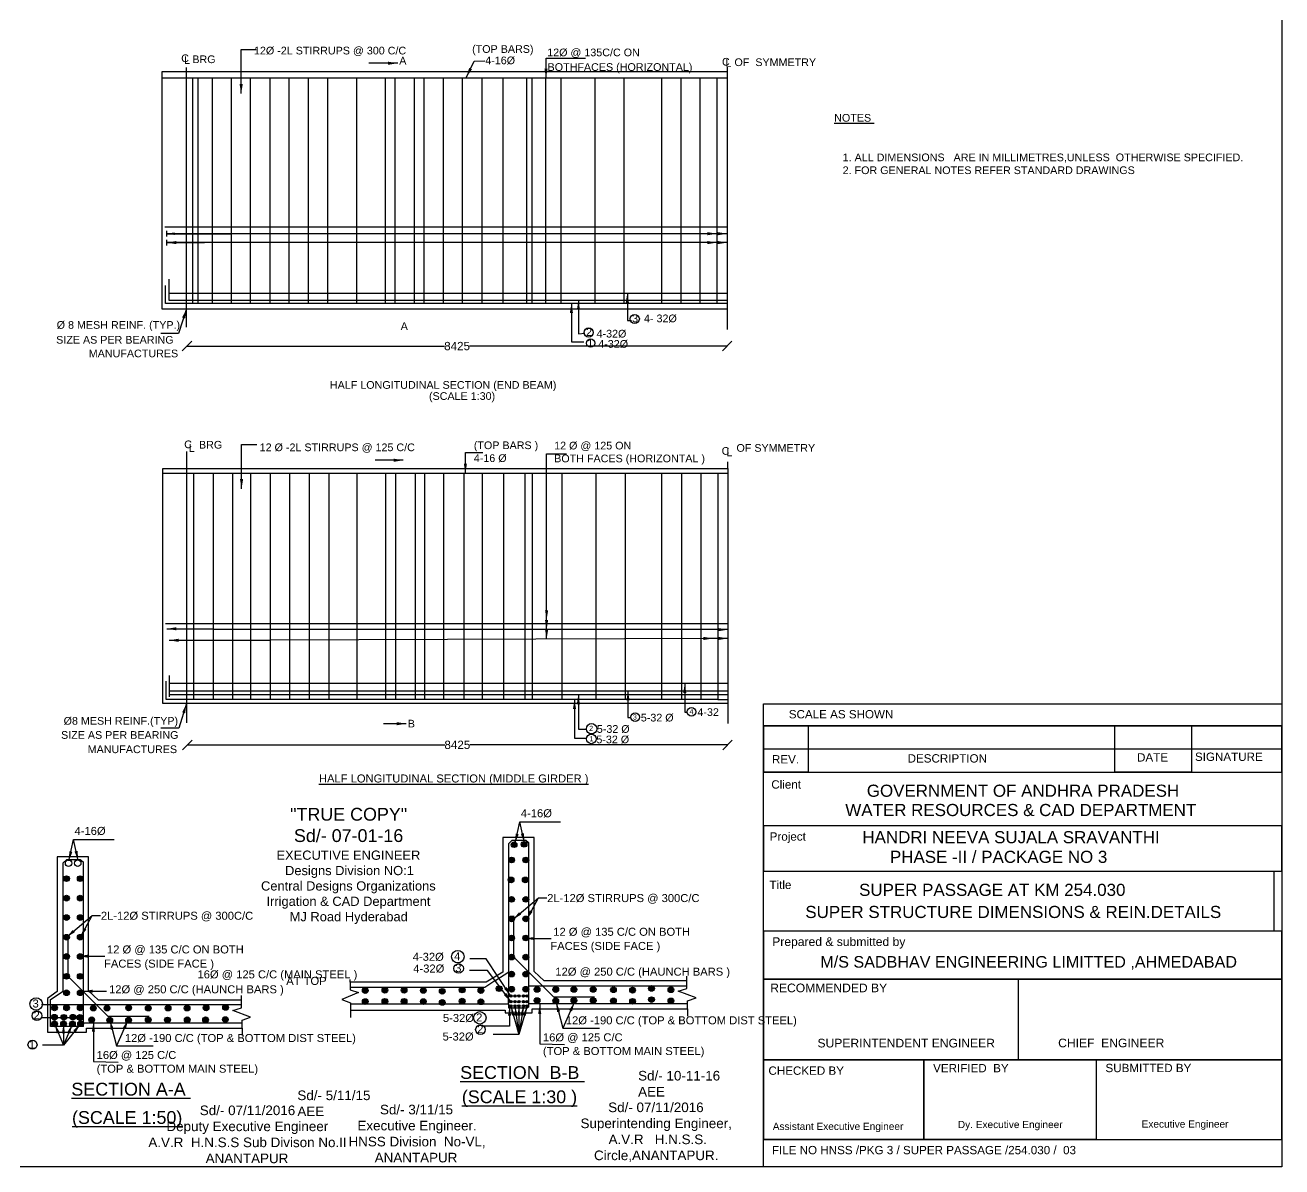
# Model space of a CAD drawing. Header units: millimetres. Extents: x 5124 to 2808003, y 2311 to 44765240.
# Drawn here: x 2788370 to 2808003, y 44734578 to 44752412 of the extents above; entities that cross this region are included whole.
import ezdxf

# ---------------------------------------------------------------- set-up
doc = ezdxf.new("R2010")
doc.units = ezdxf.units.MM
doc.header["$MEASUREMENT"] = 0
for name, color, linetype in [('DIMENSION', 7, 'Continuous'), ('DRAWING', 2, 'Continuous'), ('TEXT', 7, 'Continuous')]:
    doc.layers.add(name, color=color, linetype=linetype)
doc.styles.get("Standard").update_dxf_attribs({"font": 'arial.ttf', "height": 130})
doc.dimstyles.get("Standard").update_dxf_attribs({"dimtxt": 130, "dimasz": 150, "dimexe": 0.18, "dimexo": 0.0625, "dimgap": 0.09, "dimtad": 0, "dimdec": 0, "dimzin": 0, "dimdsep": 46, "dimtxsty": 'Standard', "dimblk": 'OBLIQUE', "dimcen": 0.09, "dimse1": 1, "dimse2": 1, "dimadec": 0, "dimazin": 0, "dimtfac": 1, "dimtdec": 0, "dimtofl": 0, "dimtmove": 0, "dimatfit": 3, "dimfxl": 1, "dimtolj": 1, "dimtzin": 0, "dimarcsym": 0})

# ---------------------------------------------------------------- blocks, each defined once
blk = doc.blocks.new('_Oblique')
at = {"color": 0, "linetype": 'ByBlock', "lineweight": -2}
blk.add_line((-0.5, -0.5), (0.5, 0.5), dxfattribs=at)
blk = doc.blocks.new('*D10')
at = {"layer": 'Defpoints', "color": 0, "transparency": 16777216}
for p in [(2790898, 44747320), (2799337, 44747398), (2799337, 44747348)]:
    blk.add_point(p, dxfattribs=at)
at = {"layer": 'DIMENSION', "color": 0, "lineweight": -2, "transparency": 16777216}
for p, q in [((2790898, 44747398), (2794923, 44747398)), ((2799337, 44747398), (2795312, 44747398))]:
    blk.add_line(p, q, dxfattribs=at)
at = {"layer": 'DIMENSION', "color": 0, "lineweight": -2, "transparency": 16777216, "xscale": 150, "yscale": 150, "zscale": 150, "rotation": 180}
blk.add_blockref('_Oblique', (2790898, 44747398), dxfattribs=at)
at = {"layer": 'DIMENSION', "color": 0, "lineweight": -2, "transparency": 16777216, "xscale": 150, "yscale": 150, "zscale": 150}
blk.add_blockref('_Oblique', (2799337, 44747398), dxfattribs=at)
at = {"layer": 'DIMENSION', "color": 0, "transparency": 16777216, "insert": (2795118, 44747398), "char_height": 130, "attachment_point": 5}
blk.add_mtext('\\A1;8425', dxfattribs=at)
blk = doc.blocks.new('*D34')
at = {"layer": 'Defpoints', "color": 0, "transparency": 16777216}
for p in [(2799342, 44741169), (2790902, 44741154), (2799342, 44741154)]:
    blk.add_point(p, dxfattribs=at)
at = {"layer": 'DIMENSION', "color": 0, "lineweight": -2, "transparency": 16777216}
for p, q in [((2790902, 44741169), (2794927, 44741169)), ((2799342, 44741169), (2795317, 44741169))]:
    blk.add_line(p, q, dxfattribs=at)
at = {"layer": 'DIMENSION', "color": 0, "lineweight": -2, "transparency": 16777216, "xscale": 150, "yscale": 150, "zscale": 150, "rotation": 180}
blk.add_blockref('_Oblique', (2790902, 44741169), dxfattribs=at)
at = {"layer": 'DIMENSION', "color": 0, "lineweight": -2, "transparency": 16777216, "xscale": 150, "yscale": 150, "zscale": 150}
blk.add_blockref('_Oblique', (2799342, 44741169), dxfattribs=at)
at = {"layer": 'DIMENSION', "color": 0, "transparency": 16777216, "insert": (2795122, 44741169), "char_height": 130, "attachment_point": 5}
blk.add_mtext('\\A1;8425', dxfattribs=at)

msp = doc.modelspace()

# ---------------------------------------------------------------- hatches: boundary and pattern name
at = {"layer": 'DRAWING'}
for points in [[(2795964, 44739610.3, 1), (2796053.3, 44739610.3, 1)], [(2796120.8, 44739616.2, 1), (2796210, 44739616.2, 1)], [(2795925.6, 44739371, 1), (2796014.8, 44739371, 1)], [(2796147.3, 44739371, 1), (2796236.6, 44739371, 1)], [(2788972.1, 44739079.8, 1), (2789061.3, 44739079.8, 1)], [(2789185.9, 44739079.8, 1), (2789275.2, 44739079.8, 1)], [(2795916.8, 44739060.8, 1), (2796006, 44739060.8, 1)], [(2796138.5, 44739060.8, 1), (2796227.7, 44739060.8, 1)], [(2788972.1, 44738775.1, 1), (2789061.3, 44738775.1, 1)], [(2789185.9, 44738775.1, 1), (2789275.2, 44738775.1, 1)], [(2795925.6, 44738756.5, 1), (2796014.8, 44738756.5, 1)], [(2796147.3, 44738756.5, 1), (2796236.6, 44738756.5, 1)], [(2788972.1, 44738471.5, 1), (2789061.3, 44738471.5, 1)], [(2789185.9, 44738471.5, 1), (2789275.2, 44738471.5, 1)], [(2795925.6, 44738451, 1), (2796014.8, 44738451, 1)], [(2796147.3, 44738451, 1), (2796236.6, 44738451, 1)], [(2788972.1, 44738164.6, 1), (2789061.3, 44738164.6, 1)], [(2789185.9, 44738164.6, 1), (2789275.2, 44738164.6, 1)], [(2795925.6, 44738152.6, 1), (2796014.8, 44738152.6, 1)], [(2796147.3, 44738152.6, 1), (2796236.6, 44738152.6, 1)], [(2788972.1, 44737865.6, 1), (2789061.3, 44737865.6, 1)], [(2789185.9, 44737865.6, 1), (2789275.2, 44737865.6, 1)], [(2795925.6, 44737854.2, 1), (2796014.8, 44737854.2, 1)], [(2796147.3, 44737854.2, 1), (2796236.6, 44737854.2, 1)], [(2795925.6, 44737589.3, 1), (2796014.8, 44737589.3, 1)], [(2796147.3, 44737589.3, 1), (2796236.6, 44737589.3, 1)], [(2788972.1, 44737554.2, 1), (2789061.3, 44737554.2, 1)], [(2789185.9, 44737554.2, 1), (2789275.2, 44737554.2, 1)], [(2788972.1, 44737297.8, 1), (2789061.3, 44737297.8, 1)], [(2789185.9, 44737297.8, 1), (2789275.2, 44737297.8, 1)], [(2793638.7, 44737331.9, 1), (2793727.9, 44737331.9, 1)], [(2793946.2, 44737337.8, 1), (2794035.4, 44737337.8, 1)], [(2794244.8, 44737337.8, 1), (2794334, 44737337.8, 1)], [(2794546.4, 44737334.8, 1), (2794635.6, 44737334.8, 1)], [(2794842.1, 44737320.1, 1), (2794931.3, 44737320.1, 1)], [(2795152.6, 44737340.8, 1), (2795241.8, 44737340.8, 1)], [(2795445.3, 44737331.9, 1), (2795534.5, 44737331.9, 1)], [(2795730.6, 44737361.7, 1), (2795819.8, 44737361.7, 1)], [(2795925.6, 44737353, 1), (2796014.8, 44737353, 1)], [(2795977.1, 44737246.7, 1), (2795937.1, 44737246.7, 1)], [(2796042, 44737246.7, 1), (2796002, 44737246.7, 1)], [(2796104.1, 44737246.7, 1), (2796064.1, 44737246.7, 1)], [(2796174, 44737246.7, 1), (2796134, 44737246.7, 1)], [(2796147.3, 44737353, 1), (2796236.6, 44737353, 1)], [(2796231.8, 44737246.7, 1), (2796191.8, 44737246.7, 1)], [(2796323.5, 44737349.6, 1), (2796412.7, 44737349.6, 1)], [(2796614.4, 44737346.7, 1), (2796703.6, 44737346.7, 1)], [(2796898.2, 44737349.7, 1), (2796987.5, 44737349.7, 1)], [(2797199.8, 44737349.7, 1), (2797289.1, 44737349.7, 1)], [(2797516.2, 44737343.8, 1), (2797605.4, 44737343.8, 1)], [(2797814.8, 44737337.9, 1), (2797904.1, 44737337.9, 1)], [(2798110.5, 44737364.4, 1), (2798199.8, 44737364.4, 1)], [(2798413.6, 44737343.9, 1), (2798502.9, 44737343.9, 1)], [(2788784.2, 44737061.4, 1), (2788873.4, 44737061.4, 1)], [(2788972.1, 44737061.4, 1), (2789061.3, 44737061.4, 1)], [(2789185.9, 44737061.4, 1), (2789275.2, 44737061.4, 1)], [(2789390.4, 44737057.7, 1), (2789479.6, 44737057.7, 1)], [(2789604.2, 44737057.7, 1), (2789693.5, 44737057.7, 1)], [(2789942.6, 44737060, 1), (2790031.9, 44737060, 1)], [(2790249.3, 44737058.8, 1), (2790338.6, 44737058.8, 1)], [(2790558.6, 44737057.4, 1), (2790647.9, 44737057.4, 1)], [(2790854.9, 44737057.4, 1), (2790944.1, 44737057.4, 1)], [(2791151.9, 44737059.8, 1), (2791241.1, 44737059.8, 1)], [(2791457.3, 44737067.7, 1), (2791546.5, 44737067.7, 1)], [(2793638.6, 44737160.6, 1), (2793727.9, 44737160.6, 1)], [(2793946.2, 44737163.5, 1), (2794035.4, 44737163.5, 1)], [(2794244.8, 44737163.5, 1), (2794334, 44737163.5, 1)], [(2794546.4, 44737160.6, 1), (2794635.6, 44737160.6, 1)], [(2794842.1, 44737145.8, 1), (2794931.3, 44737145.8, 1)], [(2795152.6, 44737166.5, 1), (2795241.8, 44737166.5, 1)], [(2795445.3, 44737157.6, 1), (2795534.5, 44737157.6, 1)], [(2795977.1, 44737159, 1), (2795937.1, 44737159, 1)], [(2795977.1, 44737089.8, 1), (2795937.1, 44737089.8, 1)], [(2796042, 44737159, 1), (2796002, 44737159, 1)], [(2796042, 44737089.8, 1), (2796002, 44737089.8, 1)], [(2796104.1, 44737159, 1), (2796064.1, 44737159, 1)], [(2796104.1, 44737089.8, 1), (2796064.1, 44737089.8, 1)], [(2796174, 44737159, 1), (2796134, 44737159, 1)], [(2796174, 44737089.8, 1), (2796134, 44737089.8, 1)], [(2796231.8, 44737159, 1), (2796191.8, 44737159, 1)], [(2796231.8, 44737089.8, 1), (2796191.8, 44737089.8, 1)], [(2796323.5, 44737175.3, 1), (2796412.7, 44737175.3, 1)], [(2796614.4, 44737172.4, 1), (2796703.6, 44737172.4, 1)], [(2796898.2, 44737175.4, 1), (2796987.5, 44737175.4, 1)], [(2797199.8, 44737175.4, 1), (2797289.1, 44737175.4, 1)], [(2797516.2, 44737169.5, 1), (2797605.4, 44737169.5, 1)], [(2797814.8, 44737163.6, 1), (2797904.1, 44737163.6, 1)], [(2798110.5, 44737190.1, 1), (2798199.8, 44737190.1, 1)], [(2798413.6, 44737169.6, 1), (2798502.9, 44737169.6, 1)], [(2788782.9, 44736915.3, 1), (2788872.1, 44736915.3, 1)], [(2788784.2, 44736811, 1), (2788873.4, 44736811, 1)], [(2788925.1, 44736812.3, 1), (2789014.3, 44736812.3, 1)], [(2788929, 44736914, 1), (2789018.3, 44736914, 1)], [(2789063.4, 44736809.7, 1), (2789152.7, 44736809.7, 1)], [(2789070, 44736915.3, 1), (2789159.2, 44736915.3, 1)], [(2789180.9, 44736911.4, 1), (2789270.2, 44736911.4, 1)], [(2789191.4, 44736813.6, 1), (2789280.6, 44736813.6, 1)], [(2789364.9, 44736874.9, 1), (2789454.2, 44736874.9, 1)], [(2789647.7, 44736871, 1), (2789736.9, 44736871, 1)], [(2789941.4, 44736871, 1), (2790030.6, 44736871, 1)], [(2790248, 44736872.3, 1), (2790337.3, 44736872.3, 1)], [(2790549.5, 44736872.3, 1), (2790638.7, 44736872.3, 1)], [(2790857.5, 44736876.2, 1), (2790946.8, 44736876.2, 1)], [(2791144, 44736874.7, 1), (2791233.3, 44736874.7, 1)], [(2791453.4, 44736878.6, 1), (2791542.6, 44736878.6, 1)]]:
    msp.add_hatch(color=0, dxfattribs=at).paths.add_polyline_path(points)

# ---------------------------------------------------------------- linework, layer by layer
at = {"layer": 'DIMENSION', "color": 0}
for points in [[(2808002.9, 44734578), (2767911.5, 44734578), (2767911.5, 44765239.5), (2808002.9, 44765239.5)], [(2808002.9, 44734578), (2799903.5, 44734578), (2799903.5, 44741813), (2808002.9, 44741813)], [(2799903.5, 44741813), (2808002.9, 44741813), (2808002.9, 44741464.5), (2799903.5, 44741464.5)], [(2808002.9, 44741464.5), (2799903.5, 44741464.5), (2799903.5, 44740745.5), (2808002.9, 44740745.5)], [(2799903.5, 44741464.5), (2808002.9, 44741464.5), (2808002.9, 44741105), (2799903.5, 44741105)], [(2799903.5, 44741464.5), (2800603, 44741464.5), (2800603, 44740745.5), (2799903.5, 44740745.5)], [(2805395.5, 44741464.5), (2806589, 44741464.5), (2806589, 44740745.5), (2805395.5, 44740745.5)], [(2799903.5, 44740745.5), (2808002.9, 44740745.5), (2808002.9, 44739905.5), (2799903.5, 44739905.5)], [(2808002.9, 44739905.5), (2799903.5, 44739905.5), (2799903.5, 44739199), (2808002.9, 44739199)], [(2799903.5, 44739199), (2807875.5, 44739199), (2807875.5, 44738258.5), (2799903.5, 44738258.5)], [(2808002.9, 44738258.5), (2799903.5, 44738258.5), (2799903.5, 44737511), (2808002.9, 44737511)], [(2808002.9, 44737511), (2799903.5, 44737511), (2799903.5, 44736250), (2808002.9, 44736250)], [(2803889, 44737511), (2808002.9, 44737511), (2808002.9, 44736250), (2803889, 44736250)], [(2808002.9, 44736250), (2799903.5, 44736250), (2799903.5, 44735005), (2808002.9, 44735005)], [(2799903.5, 44736250), (2802410.5, 44736250), (2802410.5, 44735005), (2799903.5, 44735005)], [(2802410.5, 44736250), (2805100, 44736250), (2805100, 44735005), (2802410.5, 44735005)]]:
    msp.add_lwpolyline(points, close=True, dxfattribs=at)
for points in [[(2790622.5, 44742251.5), (2790622.5, 44741920.5)], [(2790620.5, 44742013), (2799350, 44742013)], [(2799347, 44742128.5), (2790621, 44742128.5)], [(2799348, 44741951.5), (2790621.5, 44741951.5)]]:
    msp.add_lwpolyline(points, dxfattribs=at)
for centre, radius in [((2797893, 44747822), 72.5), ((2797174.5, 44747611), 71), ((2797204, 44747445), 64.5), ((2797900, 44741601), 66.5), ((2798779.5, 44741685), 66.5), ((2797219, 44741421), 81.5), ((2797215, 44741262), 74.2), ((2795130, 44737860.7), 97.6), ((2795141.1, 44737676.8), 75.8), ((2788542.7, 44737122.9), 97.6), ((2788553.8, 44736939), 75.8), ((2795472.4, 44736905.5), 97.6), ((2795483.5, 44736721.6), 75.8), ((2788485, 44736485.1), 70.5)]:
    msp.add_circle(centre, radius, dxfattribs=at)
at = {"layer": 'DRAWING', "color": 0}
for points in [[(2799338.5, 44751680.4), (2790504.2, 44751680.4), (2790504.2, 44747979.7), (2799338.5, 44747979.7)], [(2790504.2, 44751586.2), (2799338.5, 44751586.2)], [(2790893, 44747695.9), (2790893, 44751752)], [(2790985.8, 44751586.2), (2790985.8, 44748065.4)], [(2791070.5, 44751586.2), (2791070.5, 44748065.4)], [(2791289.4, 44751586.2), (2791289.4, 44748065.4)], [(2791589.4, 44751586.2), (2791589.4, 44748065.4)], [(2791887.8, 44751586.2), (2791887.8, 44748065.4)], [(2792190.6, 44751586.2), (2792190.6, 44748065.4)], [(2792490.6, 44751586.2), (2792490.6, 44748065.4)], [(2792792.3, 44751586.2), (2792792.3, 44748065.4)], [(2793095.3, 44751586.2), (2793095.3, 44748065.4)], [(2793544.6, 44751586.2), (2793544.6, 44748065.4)], [(2793994, 44751586.2), (2793994, 44748065.4)], [(2794145.9, 44751586.2), (2794145.9, 44748065.4)], [(2794448.9, 44751586.2), (2794448.9, 44748065.4)], [(2794599.8, 44751586.2), (2794599.8, 44748065.4)], [(2794899.2, 44751586.2), (2794899.2, 44748065.4)], [(2795198.2, 44751586.2), (2795198.2, 44748065.4)], [(2795502.5, 44751586.2), (2795502.5, 44748065.4)], [(2795834.5, 44751586.2), (2795834.5, 44748065.4)], [(2796202.2, 44751586.2), (2796202.2, 44748065.4)], [(2796284.6, 44751586.2), (2796284.6, 44748065.4)], [(2796501.7, 44751586.2), (2796501.7, 44748065.4)], [(2796736.7, 44751586.2), (2796736.7, 44748065.4)], [(2797271.1, 44751586.2), (2797271.1, 44748065.4)], [(2797724.5, 44751586.2), (2797724.5, 44748065.4)], [(2798309.4, 44751586.2), (2798309.4, 44748065.4)], [(2798614.5, 44751586.2), (2798614.5, 44748065.4)], [(2798912, 44751586.2), (2798912, 44748065.4)], [(2799177.5, 44751586.2), (2799177.5, 44748065.4)], [(2799338.5, 44751757.3), (2799338.5, 44747657.1)], [(2790552.5, 44749260.1), (2799338.5, 44749260.1)], [(2790582.4, 44748971.5), (2790582.4, 44749059.6)], [(2790584.3, 44749110), (2790584.3, 44749198.1)], [(2790615.3, 44748442.4), (2790615.3, 44748115.1), (2799338.5, 44748115.1)], [(2799338.5, 44748065.4), (2790563.2, 44748065.4), (2790563.2, 44748347.4)], [(2799338.5, 44748222.1), (2790615.3, 44748222.1)], [(2790892.7, 44745753.1), (2790892.7, 44741515.4)], [(2799349.5, 44741815), (2790518.9, 44741815), (2790521.4, 44745488.7)], [(2790521.4, 44745488.7), (2799349.5, 44745488.7), (2799349.5, 44745590.6)], [(2799349.5, 44745488.7), (2799349.5, 44741501.9)], [(2790521.4, 44745414), (2799349.5, 44745414)], [(2791002.7, 44745414), (2791002.7, 44741878.6)], [(2791307.1, 44745414), (2791307.1, 44741878.6)], [(2791610.2, 44745414), (2791610.2, 44741878.6)], [(2791893.1, 44745414), (2791893.1, 44741878.6)], [(2792196.1, 44745414), (2792196.1, 44741878.6)], [(2792501.7, 44745414), (2792501.7, 44741878.6)], [(2792806.7, 44745414), (2792806.7, 44741878.6)], [(2793114.9, 44745414), (2793114.9, 44741878.6)], [(2793551.8, 44745414), (2793551.8, 44741878.6)], [(2794001.3, 44745414), (2794001.3, 44741878.6)], [(2794155.4, 44745414), (2794155.4, 44741878.6)], [(2794461, 44745414), (2794461, 44741878.6)], [(2794610, 44745414), (2794610, 44741878.6)], [(2794908, 44745414), (2794908, 44741878.6)], [(2795221.1, 44745414), (2795221.1, 44741878.6)], [(2795511.6, 44745414), (2795511.6, 44741878.6)], [(2795842.4, 44745414), (2795842.4, 44741878.6)], [(2796177.6, 44745414), (2796177.6, 44741878.6)], [(2796288.8, 44745414), (2796288.8, 44741878.6)], [(2796753.5, 44745414), (2796753.5, 44741878.6)], [(2797286.3, 44745414), (2797286.3, 44741878.6)], [(2797743.5, 44745414), (2797743.5, 44741878.6)], [(2798311.7, 44745414), (2798311.7, 44741878.6)], [(2798622.3, 44745414), (2798622.3, 44741878.6)], [(2798927.9, 44745414), (2798927.9, 44741878.6)], [(2799190.8, 44745414), (2799190.8, 44741878.6), (2799349.5, 44741878.6)], [(2790564, 44743063.7), (2799349.5, 44743063.7)], [(2799190.8, 44741878.6), (2790571.7, 44741878.6), (2790571.7, 44742163.4)], [(2798709.3, 44737485.4), (2796476.1, 44737485.4), (2796320.5, 44737630.3), (2796320.5, 44739722), (2795832.4, 44739722), (2795832.4, 44737618.7), (2795574.7, 44737460.7)], [(2795725.1, 44737494.8), (2795725.1, 44737494.8), (2795925.7, 44737622.4), (2795925.7, 44739631.2), (2795980.4, 44739682), (2796189.7, 44739682), (2796234.7, 44739644), (2796234.7, 44737073.9)], [(2791748.8, 44737183.7), (2789515.7, 44737183.7), (2789360, 44737328.5), (2789360, 44739420.2), (2788872, 44739420.2), (2788872, 44737317), (2788719.9, 44737208.6)], [(2789281.7, 44736772.2), (2788764.7, 44736772.2), (2788764.7, 44737193), (2788965.2, 44737320.7), (2788965.2, 44739329.4), (2789019.9, 44739380.2), (2789229.2, 44739380.2), (2789274.3, 44739342.3), (2789274.3, 44736772.2)], [(2797267.3, 44737228.2), (2796629.5, 44737228.2), (2796004.2, 44737853.4), (2796004.2, 44738497.2)], [(2790306.9, 44736926.5), (2789669.1, 44736926.5), (2789043.8, 44737551.7), (2789043.8, 44738195.5)], [(2793448.6, 44737460.7), (2793448.6, 44737345.6), (2793576.3, 44737300.1), (2793316.2, 44737194.5), (2793453, 44737142.3), (2793453, 44736910.6)], [(2795574.7, 44737460.7), (2793448.6, 44737460.7), (2793448.6, 44737505.5)], [(2795725.1, 44737494.8), (2795551.6, 44737379.7), (2793448.6, 44737379.7)], [(2795920.4, 44737122.8), (2795925.7, 44737622.4)], [(2798720, 44737048.3), (2798720, 44737169.4), (2798851.4, 44737218.6), (2798572.8, 44737320.7), (2798709.3, 44737365.3), (2798709.3, 44737557.5)], [(2791759.5, 44736746.6), (2791759.5, 44736867.7), (2791890.9, 44736916.9), (2791612.3, 44737019), (2791748.8, 44737063.6), (2791748.8, 44737255.8)], [(2798709.3, 44737398.7), (2796234.7, 44737398.7)], [(2791748.8, 44737106.8), (2788624.3, 44737106.8)], [(2788719.9, 44737208.6), (2788719.9, 44736680.2), (2789331.2, 44736680.2), (2789331.2, 44736746.6), (2791759.5, 44736746.6), (2791759.5, 44736629.3)], [(2793453, 44737122.8), (2795920.4, 44737122.8), (2795920.4, 44737064.1), (2796214.4, 44737064.1), (2796234.7, 44737073.9)], [(2795868.8, 44736981.9), (2796291.7, 44736981.9), (2796291.7, 44737048.3), (2798720, 44737048.3), (2798720, 44736931)], [(2796234.7, 44737131.2), (2798720, 44737131.2)], [(2788624.3, 44736912.5), (2789274.3, 44736912.5)], [(2793453, 44737026.5), (2795866.7, 44737026.5), (2795868.8, 44736981.9)], [(2789274.3, 44736829.5), (2791759.5, 44736829.5)]]:
    msp.add_lwpolyline(points, dxfattribs=at)
for centre, radius in [((2796008.6, 44739610.3), 44.6), ((2796165.4, 44739616.2), 44.6), ((2795970.2, 44739371), 44.6), ((2796192, 44739371), 44.6), ((2789048.3, 44739321.2), 50.2), ((2789191.5, 44739321.2), 50.2), ((2789016.7, 44739079.8), 44.6), ((2789230.5, 44739079.8), 44.6), ((2795961.4, 44739060.8), 44.6), ((2796183.1, 44739060.8), 44.6), ((2789016.7, 44738775.1), 44.6), ((2789230.5, 44738775.1), 44.6), ((2795970.2, 44738756.5), 44.6), ((2796192, 44738756.5), 44.6), ((2789016.7, 44738471.5), 44.6), ((2789230.5, 44738471.5), 44.6), ((2795970.2, 44738451), 44.6), ((2796192, 44738451), 44.6), ((2789016.7, 44738164.6), 44.6), ((2789230.5, 44738164.6), 44.6), ((2795970.2, 44738152.6), 44.6), ((2796192, 44738152.6), 44.6), ((2789016.7, 44737865.6), 44.6), ((2789230.5, 44737865.6), 44.6), ((2795970.2, 44737854.2), 44.6), ((2796192, 44737854.2), 44.6), ((2795970.2, 44737589.3), 44.6), ((2796192, 44737589.3), 44.6), ((2789016.7, 44737554.2), 44.6), ((2789230.5, 44737554.2), 44.6), ((2789016.7, 44737297.8), 44.6), ((2789230.5, 44737297.8), 44.6), ((2793683.3, 44737331.9), 44.6), ((2793990.8, 44737337.8), 44.6), ((2794289.4, 44737337.8), 44.6), ((2794591, 44737334.8), 44.6), ((2794886.7, 44737320.1), 44.6), ((2795197.2, 44737340.8), 44.6), ((2795489.9, 44737331.9), 44.6), ((2795775.2, 44737361.7), 44.6), ((2795970.2, 44737353), 44.6), ((2795957.1, 44737246.7), 20), ((2796022, 44737246.7), 20), ((2796084.1, 44737246.7), 20), ((2796154, 44737246.7), 20), ((2796192, 44737353), 44.6), ((2796211.8, 44737246.7), 20), ((2796368.1, 44737349.6), 44.6), ((2796659, 44737346.7), 44.6), ((2796942.8, 44737349.7), 44.6), ((2797244.4, 44737349.7), 44.6), ((2797560.8, 44737343.8), 44.6), ((2797859.5, 44737337.9), 44.6), ((2798155.1, 44737364.4), 44.6), ((2798458.2, 44737343.9), 44.6), ((2788828.8, 44737061.4), 44.6), ((2789016.7, 44737061.4), 44.6), ((2789230.5, 44737061.4), 44.6), ((2789435, 44737057.7), 44.6), ((2789648.9, 44737057.7), 44.6), ((2789987.3, 44737060), 44.6), ((2790293.9, 44737058.8), 44.6), ((2790603.3, 44737057.4), 44.6), ((2790899.5, 44737057.4), 44.6), ((2791196.5, 44737059.8), 44.6), ((2791501.9, 44737067.7), 44.6), ((2793683.3, 44737160.6), 44.6), ((2793990.8, 44737163.5), 44.6), ((2794289.4, 44737163.5), 44.6), ((2794591, 44737160.6), 44.6), ((2794886.7, 44737145.8), 44.6), ((2795197.2, 44737166.5), 44.6), ((2795489.9, 44737157.6), 44.6), ((2795957.1, 44737159), 20), ((2795957.1, 44737089.8), 20), ((2796022, 44737159), 20), ((2796022, 44737089.8), 20), ((2796084.1, 44737159), 20), ((2796084.1, 44737089.8), 20), ((2796154, 44737159), 20), ((2796154, 44737089.8), 20), ((2796211.8, 44737159), 20), ((2796211.8, 44737089.8), 20), ((2796368.1, 44737175.3), 44.6), ((2796659, 44737172.4), 44.6), ((2796942.8, 44737175.4), 44.6), ((2797244.4, 44737175.4), 44.6), ((2797560.8, 44737169.5), 44.6), ((2797859.5, 44737163.6), 44.6), ((2798155.1, 44737190.1), 44.6), ((2798458.2, 44737169.6), 44.6), ((2788827.5, 44736915.3), 44.6), ((2788828.8, 44736811), 44.6), ((2788969.7, 44736812.3), 44.6), ((2788973.7, 44736914), 44.6), ((2789108.1, 44736809.7), 44.6), ((2789114.6, 44736915.3), 44.6), ((2789225.6, 44736911.4), 44.6), ((2789236, 44736813.6), 44.6), ((2789409.6, 44736874.9), 44.6), ((2789692.3, 44736871), 44.6), ((2789986, 44736871), 44.6), ((2790292.6, 44736872.3), 44.6), ((2790594.1, 44736872.3), 44.6), ((2790902.2, 44736876.2), 44.6), ((2791188.7, 44736874.7), 44.6), ((2791498, 44736878.6), 44.6)]:
    msp.add_circle(centre, radius, dxfattribs=at)

# ---------------------------------------------------------------- texts
for s, p in [('12Ø -2L STIRRUPS @ 300 C/C', (2791945, 44751954.3)), ('(TOP BARS)', (2795352.8, 44751978.8)), ('12Ø @ 135C/C ON', (2796526.1, 44751925.5)), ('C', (2790808, 44751834.4)), ('L', (2790853.2, 44751806.8)), ('BRG', (2790981.8, 44751818.6)), ('A', (2794214.7, 44751796.9)), ('4-16Ø', (2795558.1, 44751801)), ('BOTHFACES (HORIZONTAL)', (2796531.7, 44751697)), ('C', (2799255.9, 44751779.7)), ('L', (2799309.8, 44751762.4)), ('OF  SYMMETRY', (2799450.9, 44751772.4)), ('3  4- 32Ø', (2797851.8, 44747771)), ('Ø 8 MESH REINF. (TYP.)', (2788863.2, 44747669)), ('A', (2794237, 44747649.8)), ('2', (2797133.3, 44747558.7)), ('4-32Ø', (2797297, 44747532.5)), ('SIZE AS PER BEARING', (2788854.7, 44747436.4)), ('1', (2797150.6, 44747383.9)), ('4-32Ø', (2797323.4, 44747372.2)), ('MANUFACTURES', (2789363.7, 44747223.5)), ('HALF LONGITUDINAL SECTION (END BEAM)', (2793130.8, 44746731.7)), ('(SCALE 1:30)', (2794678.8, 44746558.1))]:
    msp.add_text(s, height=120, dxfattribs=at).set_placement(p)
at = {"layer": 'TEXT', "color": 0}
for s, height, p in [('%%UNOTES ', 120, (2801009.1, 44750904.3)), ('1. ALL DIMENSIONS   ARE IN MILLIMETRES,UNLESS  OTHERWISE SPECIFIED.', 120, (2801141.6, 44750286.1)), ('2. FOR GENERAL NOTES REFER STANDARD DRAWINGS ', 120, (2801141.6, 44750085.3)), ('C', 120, (2790854.8, 44745803.6)), ('BRG ', 120, (2791085.9, 44745797.3)), ('12 Ø -2L STIRRUPS @ 125 C/C ', 120, (2792034.1, 44745757.1)), ('(TOP BARS ) ', 120, (2795379.4, 44745789.3)), ('12 Ø @ 125 ON ', 120, (2796634.8, 44745784.3)), ('L', 120, (2790927.6, 44745746.7)), ('4-16 Ø ', 120, (2795379.4, 44745588.5)), ('BOTH FACES (HORIZONTAL ) ', 120, (2796634.8, 44745583.5)), ('C', 120, (2799250.7, 44745701.1)), ('L', 120, (2799325.1, 44745676.9)), ('OF SYMMETRY ', 120, (2799482.5, 44745747.8)), ('Ø8 MESH REINF.(TYP)', 120, (2788971.3, 44741484.9)), ('B', 120, (2794347.3, 44741441.2)), ('3', 80, (2797864, 44741564.5)), ('5-32 Ø', 120, (2797988.1, 44741535.2)), ('4', 80, (2798748.5, 44741647)), ('4-32', 120, (2798872.7, 44741621.5)), ('SCALE AS SHOWN ', 129.934, (2800300, 44741583.5)), ('SIZE AS PER BEARING ', 120, (2788930.8, 44741264.1)), ('2', 80, (2797180.5, 44741386.8)), ('5-32 Ø', 120, (2797301.2, 44741357.5)), ('1', 80, (2797186.6, 44741224.6)), ('5-32 Ø', 120, (2797293.9, 44741194.1)), ('MANUFACTURES ', 120, (2789346.7, 44741040.7)), ('REV.', 129.93, (2800037, 44740879)), ('DESCRIPTION', 129.934, (2802156, 44740893.5)), ('DATE', 129.93, (2805740.5, 44740909)), ('SIGNATURE', 129.93, (2806645.5, 44740919)), ('%%UHALF LONGITUDINAL SECTION (MIDDLE GIRDER )', 125, (2792960.6, 44740582.1)), ('Client', 129.93, (2800027, 44740486.5)), ('GOVERNMENT OF ANDHRA PRADESH ', 189.396, (2801519, 44740358.7)), ('WATER RESOURCES & CAD DEPARTMENT ', 189.396, (2801183, 44740057.5)), ('4-16Ø', 125, (2796114.5, 44740039)), ('4-16Ø', 125, (2789142.3, 44739763)), ('Project', 129.93, (2800001.5, 44739673.5)), ('HANDRI NEEVA SUJALA SRAVANTHI ', 189.396, (2801449.4, 44739632.9)), ('PHASE -II / PACKAGE NO 3', 189.396, (2801880, 44739326)), ('Title ', 129.93, (2799998, 44738918.5)), ('2L-12Ø STIRRUPS @ 300C/C', 125, (2796525.3, 44738713.9)), ('SUPER PASSAGE AT KM 254.030', 189.396, (2801398, 44738810.5)), ('SUPER STRUCTURE DIMENSIONS & REIN.DETAILS', 189.396, (2800558, 44738465)), ('2L-12Ø STIRRUPS @ 300C/C', 125, (2789553.2, 44738438)), ('12 Ø @ 135 C/C ON BOTH ', 125, (2796620.6, 44738187.6)), ('12 Ø @ 135 C/C ON BOTH ', 125, (2789648.5, 44737911.6)), ('FACES (SIDE FACE )', 125, (2796575.5, 44737966.3)), ('Prepared & submitted by', 135.283, (2800041.5, 44738028.1)), ('4-32Ø', 125, (2794425.2, 44737796.7)), ('4', 125, (2795072.7, 44737804.9)), ('M/S SADBHAV ENGINEERING LIMITTED ,AHMEDABAD ', 180.378, (2800792, 44737690)), ('FACES (SIDE FACE )', 125, (2789603.3, 44737690.3)), ('16Ø @ 125 C/C (MAIN STEEL )', 125, (2791063.1, 44737522.3)), ('4-32Ø', 125, (2794433.4, 44737613.6)), ('3', 125, (2795089, 44737621.7)), ('12Ø @ 250 C/C (HAUNCH BARS )', 125, (2796653.4, 44737564.7)), ('AT TOP ', 125, (2792449.1, 44737419.9)), ('RECOMMENDED BY ', 135.283, (2800010, 44737305.5)), ('12Ø @ 250 C/C (HAUNCH BARS )', 125, (2789681.3, 44737288.8)), ('3', 125, (2788485.5, 44737067.1)), ('2', 125, (2788501.8, 44736883.9)), ('5-32Ø', 125, (2794896.8, 44736841.5)), ('2', 125, (2795415.2, 44736849.6)), ('12Ø -190 C/C (TOP & BOTTOM DIST STEEL)', 125, (2796816.7, 44736804.1)), ('12Ø -190 C/C (TOP & BOTTOM DIST STEEL)', 125, (2789928, 44736528.1)), ('5-32Ø', 125, (2794891.4, 44736551.3)), ('2', 125, (2795431.5, 44736666.5)), ('16Ø @ 125 C/C ', 125, (2796459.3, 44736538.8)), ('1', 125, (2788428.5, 44736428.2)), ('(TOP & BOTTOM MAIN STEEL)', 125, (2796459.3, 44736324.9)), ('SUPERINTENDENT ENGINEER ', 135.283, (2800748.3, 44736443.4)), ('CHIEF  ENGINEER ', 135.283, (2804508.2, 44736445.4)), ('16Ø @ 125 C/C ', 125, (2789487.1, 44736262.8)), ('(TOP & BOTTOM MAIN STEEL)', 125, (2789487.1, 44736048.9)), ('%%USECTION  B-B ', 200, (2795165.9, 44735952.1)), ('CHECKED BY ', 129.934, (2799982, 44736016)), ('VERIFIED  BY ', 129.934, (2802554.7, 44736055.3)), ('SUBMITTED BY ', 129.934, (2805247.5, 44736057.5)), ('%%USECTION A-A ', 200, (2789092.6, 44735691.3)), ('%%U(SCALE 1:30 )', 200, (2795192.2, 44735572.6)), ('%%U(SCALE 1:50)', 200, (2789102.3, 44735249.2)), ('Dy. Executive Engineer ', 112.736, (2802941, 44735183.5)), (' Executive Engineer ', 112.736, (2805768.5, 44735191)), ('Assistant Executive Engineer ', 112.736, (2800050, 44735154.5)), ('FILE NO HNSS /PKG 3 / SUPER PASSAGE /254.030 /  03', 129.934, (2800036, 44734775))]:
    msp.add_text(s, height=height, dxfattribs=at).set_placement(p)
at = {"layer": 'TEXT', "color": 0, "attachment_point": 1}
for s, insert, char_height, width in [('\\pi635.09;"TRUE COPY"\\P\\pi694.77;Sd/- 07-01-16 \\P\\pi421.61;{\\H0.72034x;EXECUTIVE ENGINEER  \\P\\pi555.9;Designs Division NO:1 \\P\\pi180.44;Central Designs Organizations  \\P\\pi265.7;Irrigation & CAD Department\\P\\pi628.13;MJ Road Hyderabad }', (2791874.5, 44740185.6), 200, 3072.628), ('\\A1;Sd/- 10-11-16\\PAEE', (2797946.4, 44736076.9), 150, 1258.22), ('Sd/- 5/11/15 AEE', (2792623.2, 44735770.4), 150, 1147.749), ('\\pi812.88;Sd/- 07/11/2016 \\P\\pi291.81;Deputy Executive Engineer  \\P\\pi9.5668;A.V.R  H.N.S.S Sub Divison No.II \\P\\pi904.14;ANANTAPUR ', (2790285.8, 44735536), 150, 3098.022), ('\\pi538.51;Sd/- 3/11/15 \\P\\pi185.97;Executive Engineer.   \\P\\pi46.811;HNSS Division  No-VL, \\P\\pi455.58;ANANTAPUR ', (2793375.2, 44735547.9), 150, 2200.887), ('\\pi1033.8;Sd/- 07/11/2016 \\P\\pi601.48;Superintending Engineer,\\P\\pi981.45; A.V.R   H.N.S.S. \\P\\pi812.11;Circle,ANANTAPUR.', (2796445, 44735582.9), 150, 3539.939)]:
    msp.add_mtext(s, dxfattribs=dict(at, insert=insert, char_height=char_height, width=width))

# ---------------------------------------------------------------- dimensions: what is measured, and where the dimension line sits
at = {"layer": 'DIMENSION', "color": 0}
for base, p1, p2, picture, middle in [((2799337.3, 44747398.1), (2790897.8, 44747320.1), (2799337.3, 44747348.4), '*D10', (2795117.5, 44747398.1)), ((2799342.5, 44741169), (2790902, 44741153.5), (2799342.5, 44741153.5), '*D34', (2795122.2, 44741169))]:
    dim = msp.add_linear_dim(base=base, p1=p1, p2=p2, text='8425', dimstyle='Standard', dxfattribs=at)
    dim.commit()
    dim.dimension.update_dxf_attribs({"geometry": picture, "text_midpoint": middle})

# ---------------------------------------------------------------- leaders
for points in [[(2791745, 44751341.5), (2791745, 44752033.5), (2791978, 44752033.5)], [(2794190.5, 44751816.5), (2793737.5, 44751816.5)], [(2795264, 44751597.5), (2795385, 44751850.5), (2795549, 44751852)], [(2796507.5, 44751580), (2796507.5, 44751893.5), (2797122, 44751893.5)], [(2796904, 44748065.4), (2796904, 44747464), (2797099, 44747464)], [(2797014, 44748115.1), (2797014, 44747591.5), (2797115.3, 44747598)], [(2797778, 44748229), (2797778, 44747799), (2797844, 44747799)], [(2797788, 44742013), (2797788, 44741597), (2797833.5, 44741597)], [(2798675, 44742128.5), (2798675, 44741679), (2798713.1, 44741681.2)], [(2790889.5, 44741813.5), (2790773, 44741429.5), (2790492, 44741429.5)], [(2794323.5, 44741500), (2793971, 44741500)], [(2796024.7, 44739632.6), (2796097.5, 44739968.1), (2796733.5, 44739968.1)], [(2796170.2, 44739638.7), (2796097.5, 44739968.1)], [(2789052.5, 44739356.6), (2789125.4, 44739692.2), (2789761.4, 44739692.2)], [(2789198.1, 44739362.8), (2789125.4, 44739692.2)], [(2795988.9, 44738440.6), (2796389.9, 44738781.8), (2796520.9, 44738781.8)], [(2796206.1, 44738442), (2796389.9, 44738781.8)], [(2789016.7, 44738164.6), (2789417.8, 44738505.9), (2789548.8, 44738505.9)], [(2789233.9, 44738166.1), (2789417.8, 44738505.9)], [(2796178.9, 44738144.8), (2796587.4, 44738144.8)], [(2789206.7, 44737868.8), (2789615.3, 44737868.8)], [(2795957.1, 44737159), (2795593.3, 44737642.8), (2795313.3, 44737642.8)], [(2795957.1, 44737246.7), (2795573.6, 44737827.6), (2795318.1, 44737827.6)], [(2789274.3, 44737321.2), (2789643.2, 44737321.2)], [(2795937.1, 44737089.8), (2795937.1, 44736775.1), (2795516.1, 44736775.1)], [(2796084.1, 44737089.8), (2796084.1, 44736644.2), (2795682.7, 44736644.2)], [(2795957.1, 44737089.8), (2796084.1, 44736644.2)], [(2796022, 44737089.8), (2796084.1, 44736644.2)], [(2796154, 44737089.8), (2796084.1, 44736644.2)], [(2796211.8, 44737089.8), (2796084.1, 44736644.2)], [(2796408.9, 44737115.5), (2796408.9, 44736498.5), (2796796.4, 44736491.4)], [(2796664.5, 44737147), (2796771.9, 44736746.2), (2797343, 44736746.2)], [(2796952.6, 44737154), (2796771.9, 44736746.2)], [(2789692.3, 44736871), (2789799.8, 44736470.3), (2790370.8, 44736470.3)], [(2789980.5, 44736878.1), (2789799.8, 44736470.3)], [(2788969.7, 44736812.3), (2788969.7, 44736480), (2788639.2, 44736480)], [(2788828.8, 44736811), (2788969.7, 44736480)], [(2789236, 44736813.6), (2788969.7, 44736480)], [(2789108.1, 44736809.7), (2788969.7, 44736480)], [(2789436.8, 44736839.5), (2789436.8, 44736222.5), (2789824.3, 44736215.4)]]:
    msp.add_leader(points, dimstyle='Standard', override={"dimgap": 0.09, "dimtad": 0}, dxfattribs=at)
at = {"layer": 'DRAWING', "color": 0}
for points, override in [([(2799338.5, 44749015.6), (2790582.4, 44749015.6)], {"dimgap": 0.09, "dimtad": 0}), ([(2790582.4, 44749015.6), (2791170.9, 44749015.6)], {"dimgap": 0.09, "dimtad": 0}), ([(2799338.5, 44749154), (2790584.3, 44749154)], {"dimgap": 0.09, "dimtad": 0}), ([(2790584.3, 44749154), (2791589.4, 44749154)], {"dimasz": 120, "dimgap": 0.09, "dimtad": 0}), ([(2799177.5, 44749154), (2798804.4, 44749154)], {"dimgap": 0.09, "dimtad": 0}), ([(2799177.5, 44749015.6), (2798871.1, 44749015.6)], {"dimgap": 0.09, "dimtad": 0}), ([(2790893, 44747979.7), (2790765.1, 44747597.2), (2790491.4, 44747597.2)], {"dimgap": 0.09, "dimtad": 0}), ([(2791751, 44745171.2), (2791751, 44745862.3), (2791988.6, 44745862.3)], {"dimgap": 0.09, "dimtad": 0}), ([(2795248.1, 44745414), (2795248.1, 44745735.8), (2795519.8, 44745735.8)], {"dimgap": 0.09, "dimtad": 0}), ([(2796516.4, 44743123.4), (2796516.4, 44745713.9), (2796826.7, 44745713.9)], {"dimgap": 0.09, "dimtad": 0}), ([(2794276.1, 44745615.5), (2793836.5, 44745615.5)], {"dimgap": 0.09, "dimtad": 0}), ([(2796516.4, 44742969.5), (2796516.4, 44743605)], {"dimgap": 0.09, "dimtad": 0}), ([(2796516.4, 44742821.1), (2796516.4, 44743294)], {"dimgap": 0.09, "dimtad": 0}), ([(2790584.1, 44742983.1), (2791307.1, 44742983.1)], {"dimgap": 0.09, "dimtad": 0}), ([(2799349.5, 44742969.5), (2791307.1, 44742969.5)], {"dimgap": 0.09, "dimtad": 0}), ([(2790619.7, 44742802.7), (2792196.1, 44742802.7)], {"dimgap": 0.09, "dimtad": 0}), ([(2799117.2, 44742832.2), (2792196.1, 44742802.7)], {"dimgap": 0.09, "dimtad": 0}), ([(2799349.5, 44742832.2), (2799030.5, 44742832.2)], {"dimgap": 0.09, "dimtad": 0}), ([(2797012.3, 44741953.2), (2797012.3, 44741412.9), (2797137.9, 44741413.1)], {"dimgap": 0.09, "dimtad": 0}), ([(2796952.3, 44741878.6), (2796952.3, 44741273.6), (2797141.7, 44741273.5)], {"dimgap": 0.09, "dimtad": 0})]:
    msp.add_leader(points, dimstyle='Standard', override=override, dxfattribs=at)

doc.saveas('drawing.dxf')
